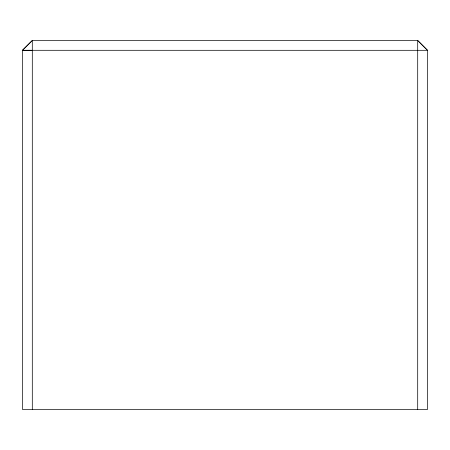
<?xml version="1.0" encoding="UTF-8"?>
<svg xmlns="http://www.w3.org/2000/svg" width="450" height="450" viewBox="0 0 450 450"><rect width="100%" height="100%" fill="white"/><g stroke="black" fill="none" stroke-linecap="round" stroke-linejoin="round"><path stroke-width="0.67" d="M417.701 40.511L32.299 40.506L22.5 50.226L22.506 409.5L427.5 409.489L427.494 50.31L417.701 40.511L417.701 409.489M417.938 40.748L427.494 50.31L22.5 50.299L32.299 40.5L32.304 409.5M22.5 50.299L32.332 50.299"/></g></svg>
